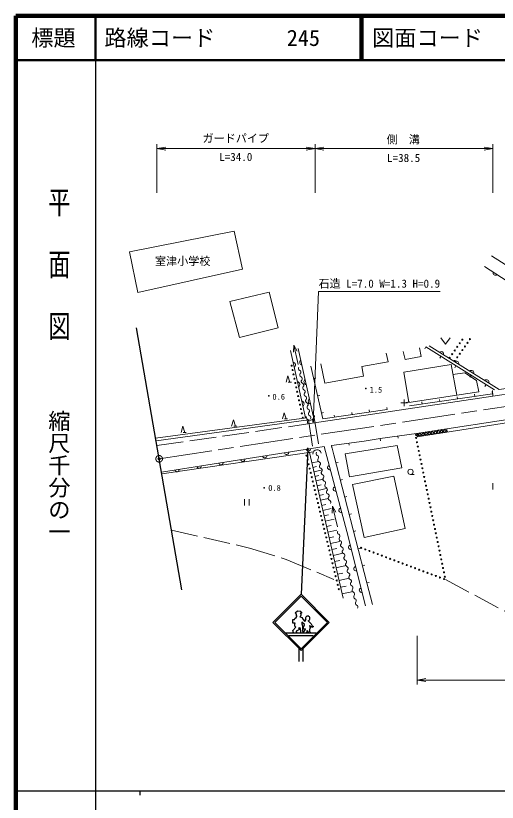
# Model space of a CAD drawing. Units: millimetres, scale not verified. Extents: x 40000 to 680000, y 20000 to 380000.
# Drawn here: x 40000 to 148613, y 202409 to 380000 of the extents above; entities that cross this region are included whole.
import ezdxf
from ezdxf.enums import TextEntityAlignment as Align

# ---------------------------------------------------------------- set-up
doc = ezdxf.new("R2010")
doc.units = ezdxf.units.MM
doc.header["$LTSCALE"] = 1000
doc.header["$PDMODE"] = 32
doc.header["$PDSIZE"] = 500
doc.linetypes.add('CHAIN', pattern=[18.5, 12, -1.5, 3.5, -1.5])
doc.linetypes.add('DASHED', pattern=[7.5, 6, -1.5])
for name, color, linetype, lineweight in [('M-BMK', 2, 'CHAIN', 13), ('M-BMK-OTRS', 5, 'Continuous', 25), ('M-STR-HTXT', 7, 'Continuous', 13), ('M-STR-STRC', 7, 'Continuous', 25), ('M-TTL', 2, 'Continuous', 140), ('M-TTL-BAND', 7, 'Continuous', 25), ('M-TTL-LINE', 7, 'Continuous', 50), ('M-WORK', 1, 'Continuous', 13)]:
    doc.layers.add(name, color=color, linetype=linetype, lineweight=lineweight)
doc.layers.add('M-OTRS', color=6, linetype='Continuous')
doc.layers.add('M-TTL-TXT', color=7, linetype='Continuous')
doc.styles.add('@ＭＳ ゴシック', font='')
doc.styles.add('ＭＳ ゴシック', font='')
doc.styles.get('@ＭＳ ゴシック').set_extended_font_data('@MS Gothic')
doc.styles.get('ＭＳ ゴシック').set_extended_font_data('MS Gothic')

# ---------------------------------------------------------------- blocks, each defined once
blk = doc.blocks.new('plus')
at = {"color": 0, "linetype": 'Continuous', "lineweight": -2}
for p, q in [((-1.25, 0), (1.25, 0)), ((0, -1.25), (0, 1.25))]:
    blk.add_line(p, q, dxfattribs=at)
blk = doc.blocks.new('open_arrow')
at = {"color": 0, "linetype": 'Continuous', "lineweight": -2}
blk.add_lwpolyline([(7.5, 1.25), (0, 0), (7.5, -1.25)], dxfattribs=at)

msp = doc.modelspace()

# ---------------------------------------------------------------- hatches: boundary and pattern name
at = {"layer": 'M-WORK'}
h = msp.add_hatch(dxfattribs=at)
h.set_pattern_fill('USER', color=256, style=0, pattern_type=2)
h.set_pattern_definition([(53.7375, (131517, 285435), (-403.158, 295.743), []), (143.7375, (131517, 285435), (-295.743, -403.158), [])])
h.paths.add_polyline_path([(130384, 285703), (137282, 286763), (137398, 286008), (130535, 284940)])

# ---------------------------------------------------------------- linework, layer by layer
at = {"layer": 'M-BMK'}
msp.add_lwpolyline([(72342, 279950), (209720, 300745), (262341, 303988)], dxfattribs=at)
msp.add_circle((72342, 279950), 750, dxfattribs=at)
at = {"layer": 'M-BMK-OTRS'}
for p, q in [((72342, 279950), (67246, 309514)), ((77438, 250386), (72342, 279950))]:
    msp.add_line(p, q, dxfattribs=at)
at = {"layer": 'M-OTRS'}
msp.add_point((72342, 279950), dxfattribs=at)
at = {"layer": 'M-STR-HTXT'}
for p, q in [((71824, 340000), (71824, 351000)), ((71824, 350000), (107503, 350000)), ((107503, 340000), (107503, 351000)), ((107503, 340000), (107503, 351000)), ((107503, 350000), (147632, 350000)), ((147632, 340000), (147632, 351000)), ((130535, 240000), (130535, 229000)), ((130535, 230000), (185901, 230000))]:
    msp.add_line(p, q, dxfattribs=at)
msp.add_lwpolyline([(107055, 288012), (108255, 317766), (135755, 317766)], dxfattribs=at)
at = {"layer": 'M-STR-STRC'}
for p, q in [((105874, 282181), (104358, 249384)), ((103049, 245202), (103574, 245606)), ((103049, 245202), (103291, 244879)), ((103574, 245606), (104301, 245566)), ((104216, 245191), (104584, 245283)), ((104301, 245566), (104265, 245310)), ((104265, 245310), (104584, 245283)), ((102524, 243687), (102847, 243687)), ((102524, 242839), (102524, 243687)), ((102847, 243687), (102968, 243930)), ((102968, 243930), (103251, 244132)), ((103251, 244132), (103412, 244374)), ((104103, 244300), (104625, 244091)), ((104625, 244091), (104786, 243768)), ((104786, 243768), (105231, 243202)), ((105231, 243202), (105412, 243566)), ((105966, 243346), (106362, 243000)), ((103049, 242839), (102524, 242839)), ((102524, 241182), (103210, 241909)), ((102968, 242596), (103049, 242839)), ((102968, 242192), (102968, 242596)), ((103210, 241909), (102968, 242192)), ((103816, 241829), (104059, 241869)), ((103816, 241829), (103989, 241449)), ((104059, 241869), (104221, 241101)), ((104544, 243041), (104503, 242677)), ((104503, 242677), (104705, 242273)), ((105150, 242556), (104544, 243041)), ((104705, 242273), (104665, 241505)), ((104907, 242192), (105109, 242313)), ((104907, 241546), (104907, 242192)), ((105029, 241465), (104907, 241546)), ((105392, 241546), (105029, 241465)), ((105109, 242313), (105150, 242556)), ((105190, 241182), (105392, 241546)), ((106281, 242313), (106604, 242071)), ((106281, 242313), (106362, 241950)), ((106524, 241707), (106281, 241465)), ((106362, 243000), (106604, 242677)), ((106362, 241950), (106524, 241707)), ((106604, 242677), (106887, 242233)), ((106604, 242071), (106928, 241950)), ((106887, 242233), (107170, 242111)), ((107170, 242111), (106928, 241950)), ((100941, 240687), (107774, 240687)), ((101602, 240027), (107114, 240027)), ((102676, 240687), (102524, 241182)), ((103989, 241449), (103251, 241061)), ((103251, 241061), (103291, 240859)), ((103291, 240859), (103377, 240687)), ((104221, 241101), (104221, 240687)), ((104665, 241505), (104705, 240940)), ((104705, 240940), (104988, 240819)), ((104988, 240819), (105109, 241182)), ((105109, 241182), (105190, 241182)), ((105715, 241223), (105554, 240859)), ((105554, 240859), (105756, 240697)), ((105715, 241223), (105918, 241021)), ((105918, 241021), (105998, 240819)), ((105998, 240819), (105965, 240687)), ((106281, 241465), (106241, 241223)), ((106241, 241223), (106241, 240980)), ((106241, 240980), (106534, 240687)), ((103858, 237156), (103858, 234156)), ((104858, 234156), (104858, 237156))]:
    msp.add_line(p, q, dxfattribs=at)
for points in [[(104358, 236656), (110722, 243020), (104358, 249384), (97994, 243020)], [(104358, 237080), (110297, 243020), (104358, 248960), (98418, 243020)]]:
    msp.add_lwpolyline(points, close=True, dxfattribs=at)
for centre, radius, start, end in [((103833, 244787), 557, 299.04044, 46.48399), ((103812, 244737), 540, 164.75594, 222.23553), ((105929, 243874), 601, 86.87419, 210.82927), ((105756, 243909), 601, 290.50374, 70.00611)]:
    msp.add_arc(centre, radius, start, end, dxfattribs=at)
at = {"layer": 'M-TTL'}
for p, q in [((40000, 380000), (40000, 20000)), ((680000, 380000), (40000, 380000))]:
    msp.add_line(p, q, dxfattribs=at)
at = {"layer": 'M-TTL-BAND'}
for p, q in [((58000, 370000), (58000, 20000)), ((40000, 205000), (579000, 205000)), ((68000, 205000), (68000, 204000))]:
    msp.add_line(p, q, dxfattribs=at)
at = {"layer": 'M-TTL-LINE'}
for p, q in [((58000, 380000), (58000, 370000)), ((117750, 380000), (117750, 370000)), ((118250, 380000), (118250, 370000)), ((40000, 370000), (680000, 370000))]:
    msp.add_line(p, q, dxfattribs=at)
at = {"layer": 'M-WORK'}
for p, q in [((135875, 307251), (136925, 305851)), ((136925, 305851), (137975, 307251)), ((102728, 305623), (102624, 304060)), ((102728, 305623), (103729, 301244)), ((102728, 305623), (103501, 304261)), ((105342, 289200), (101971, 304412)), ((103736, 304890), (107107, 289678)), ((132526, 305204), (132261, 304780)), ((132526, 305204), (147971, 295529)), ((135916, 303081), (135651, 302657)), ((139306, 300957), (139040, 300533)), ((100980, 297291), (101400, 298691)), ((101400, 298691), (101820, 297291)), ((142696, 298834), (142430, 298410)), ((102170, 297291), (101470, 297291)), ((107173, 298060), (107660, 298173)), ((146086, 296710), (145820, 296286)), ((147525, 294626), (147453, 295121)), ((108071, 294163), (108558, 294275)), ((147525, 294626), (128785, 291882)), ((135652, 292887), (135580, 293382)), ((139610, 293467), (139537, 293962)), ((143568, 294047), (143495, 294541)), ((123766, 291084), (123693, 291579)), ((127598, 292618), (128883, 292823)), ((131694, 292308), (131622, 292803)), ((100135, 288957), (100555, 290357)), ((100555, 290357), (100975, 288957)), ((108969, 290265), (109456, 290377)), ((111894, 289336), (111821, 289831)), ((115851, 289919), (115779, 290414)), ((119809, 290502), (119736, 290996)), ((71541, 284595), (105558, 289230)), ((106018, 288747), (71641, 284014)), ((88703, 287354), (89123, 288754)), ((89123, 288754), (89543, 287354)), ((101325, 288957), (100625, 288957)), ((105879, 287835), (105716, 288706)), ((77289, 285915), (77709, 287315)), ((77709, 287315), (78129, 285915)), ((89893, 287354), (89193, 287354)), ((78479, 285915), (77779, 285915)), ((118628, 283979), (122224, 284511)), ((122224, 284511), (130384, 285703)), ((122224, 284511), (122297, 284016)), ((126182, 285089), (126255, 284594)), ((130140, 285667), (130212, 285172)), ((130384, 285703), (130535, 284940)), ((111209, 282947), (118628, 283979)), ((111209, 282947), (111277, 282452)), ((111209, 282947), (111756, 280831)), ((115170, 283498), (115239, 283003)), ((72928, 276551), (107171, 281559)), ((113821, 248471), (106240, 281372)), ((119227, 251924), (111756, 280831)), ((106783, 279013), (108378, 279380)), ((112220, 279033), (112704, 279158)), ((107012, 278020), (107840, 278210)), ((107241, 277026), (108897, 277408)), ((107479, 275995), (108338, 276193)), ((107717, 274963), (109436, 275360)), ((113221, 275160), (113705, 275286)), ((129041, 276424), (129841, 276424)), ((107963, 273892), (108856, 274098)), ((147640, 274452), (147640, 273052)), ((108210, 272822), (109995, 273233)), ((108466, 271710), (109393, 271923)), ((91616, 270811), (91616, 269411)), ((92666, 269411), (92666, 270811)), ((108723, 270598), (110576, 271025)), ((114222, 271288), (114706, 271413)), ((108989, 269443), (109951, 269665)), ((109255, 268288), (111179, 268732)), ((111433, 269236), (111355, 267672)), ((111433, 269236), (112582, 264569)), ((111433, 269236), (112229, 267887)), ((109531, 267089), (110530, 267320)), ((115223, 267415), (115707, 267540)), ((109807, 265891), (111805, 266351)), ((110094, 264646), (111132, 264885)), ((110381, 263401), (112456, 263879)), ((116224, 263542), (116708, 263667)), ((110679, 262108), (111756, 262357)), ((110977, 260816), (113131, 261312)), ((111286, 259474), (112404, 259731)), ((117225, 259669), (117709, 259795)), ((111595, 258132), (113832, 258647)), ((111916, 256738), (113078, 257006)), ((112238, 255344), (114560, 255880)), ((118226, 255797), (118710, 255922)), ((112571, 253898), (113777, 254175)), ((112904, 252451), (115316, 253006)), ((113251, 250948), (114503, 251237)), ((119227, 251924), (119711, 252049)), ((119227, 251924), (120462, 247032)), ((113597, 249446), (116101, 250023))]:
    msp.add_line(p, q, dxfattribs=at)
at = {"layer": 'M-WORK', "linetype": 'DASHED'}
for p, q in [((71824, 282957), (105879, 287835)), ((106018, 288747), (107171, 281559)), ((107309, 289289), (108508, 281814))]:
    msp.add_line(p, q, dxfattribs=at)
at = {"layer": 'M-WORK'}
for points in [[(65626, 326672), (89292, 331339), (91121, 322778), (67549, 317477)], [(88327, 315474), (97146, 317561), (99210, 309516), (90438, 307358)], [(128674, 292659), (127513, 299554), (138208, 301243), (139475, 294312)], [(115259, 275911), (127080, 277904), (126071, 282994), (114321, 281047)], [(115978, 274148), (118613, 262190), (127854, 264254), (125250, 276075)]]:
    msp.add_lwpolyline(points, close=True, dxfattribs=at)
for points in [[(147302, 325816), (154088, 321484), (168465, 312017), (175079, 307396), (180990, 302841)], [(145728, 323362), (157224, 315927), (164190, 311213), (173865, 304247), (177567, 300854)], [(177895, 299838), (149082, 295643), (133250, 305494)], [(108820, 301384), (109711, 297045), (118460, 298640), (118037, 300774), (123995, 301876), (123549, 303847)], [(127419, 304175), (127841, 302416), (131453, 303096), (131078, 304996)], [(123766, 291084), (109271, 288950), (106527, 300865)], [(139475, 294312), (144435, 295110), (143966, 297666), (141316, 299402), (138618, 299001)], [(105879, 287835), (147632, 294122), (147574, 295389)], [(130384, 285703), (181349, 293536), (184679, 293606), (185694, 293267)], [(130535, 284940), (181413, 292861), (185901, 292814)], [(72855, 276976), (109573, 282765), (114663, 263521), (118885, 246775)]]:
    msp.add_lwpolyline(points, dxfattribs=at)
at = {"layer": 'M-WORK', "linetype": 'DASHED'}
for points in [[(147632, 294122), (177919, 298739), (177989, 299852)], [(136931, 252685), (151591, 244852), (173122, 279383)], [(75114, 263870), (92740, 259816), (101008, 257248), (111738, 252710)]]:
    msp.add_lwpolyline(points, dxfattribs=at)
at = {"layer": 'M-WORK'}
for centre, radius in [((140155, 306050), 125), ((140725, 306872), 125), ((141890, 306145), 125), ((142465, 306963), 125), ((138444, 303585), 125), ((139014, 304407), 125), ((139585, 305229), 125), ((140165, 303690), 125), ((140740, 304508), 125), ((141315, 305327), 125), ((137874, 302764), 125), ((139015, 302054), 125), ((139590, 302872), 125), ((102233, 300979), 125), ((102442, 300001), 125), ((102651, 299023), 125), ((102860, 298045), 125), ((103069, 297067), 125), ((103278, 296089), 125), ((103487, 295111), 125), ((103696, 294134), 125), ((103905, 293156), 125), ((104114, 292178), 125), ((104323, 291200), 125), ((104532, 290222), 125), ((104741, 289244), 125), ((130296, 284677), 125), ((130499, 283698), 125), ((130702, 282718), 125), ((105593, 280673), 125), ((130905, 281739), 125), ((131109, 280760), 125), ((105827, 279701), 125), ((106061, 278729), 125), ((131312, 279781), 125), ((131515, 278802), 125), ((106296, 277757), 125), ((129041, 277024), 600), ((131718, 277823), 125), ((106530, 276785), 125), ((106764, 275813), 125), ((131921, 276843), 125), ((132124, 275864), 125), ((106999, 274841), 125), ((107233, 273868), 125), ((132327, 274885), 125), ((132530, 273906), 125), ((107468, 272896), 125), ((107702, 271924), 125), ((132733, 272927), 125), ((132936, 271948), 125), ((107936, 270952), 125), ((108171, 269980), 125), ((133139, 270968), 125), ((133342, 269989), 125), ((108405, 269008), 125), ((133545, 269010), 125), ((108640, 268036), 125), ((108874, 267063), 125), ((133748, 268031), 125), ((133951, 267052), 125), ((109108, 266091), 125), ((109343, 265119), 125), ((134154, 266073), 125), ((134357, 265093), 125), ((109577, 264147), 125), ((109811, 263175), 125), ((134560, 264114), 125), ((134764, 263135), 125), ((110046, 262203), 125), ((110280, 261231), 125), ((134967, 262156), 125), ((135170, 261177), 125), ((110515, 260258), 125), ((110749, 259286), 125), ((117909, 259853), 125), ((118845, 259500), 125), ((135373, 260198), 125), ((135576, 259218), 125), ((110983, 258314), 125), ((119780, 259148), 125), ((120716, 258795), 125), ((121652, 258443), 125), ((122588, 258090), 125), ((123523, 257737), 125), ((124459, 257385), 125), ((135779, 258239), 125), ((111218, 257342), 125), ((111452, 256370), 125), ((125395, 257032), 125), ((126331, 256679), 125), ((127266, 256327), 125), ((128202, 255974), 125), ((129138, 255622), 125), ((135982, 257260), 125), ((136185, 256281), 125), ((111687, 255398), 125), ((111921, 254426), 125), ((130074, 255269), 125), ((131010, 254916), 125), ((131945, 254564), 125), ((132881, 254211), 125), ((133817, 253858), 125), ((136388, 255302), 125), ((136591, 254323), 125), ((112155, 253453), 125), ((112390, 252481), 125), ((134753, 253506), 125), ((135688, 253153), 125), ((136624, 252800), 125), ((136794, 253343), 125), ((112624, 251509), 125), ((112858, 250537), 125)]:
    msp.add_circle(centre, radius, dxfattribs=at)
for centre, radius, start, end in [((148178, 321912), 512, 159.78887, 314.42811), ((136012, 303643), 512, 340.78959, 135.42882), ((104692, 301731), 650, 125.11534, 259.87561), ((139408, 301530), 512, 340.78959, 135.42882), ((102439, 301145), 650, 305.11534, 79.87561), ((104191, 300356), 452, 136.40746, 248.6974), ((103863, 299515), 452, 316.40746, 68.6974), ((104517, 298892), 452, 136.40746, 248.6974), ((104189, 298051), 452, 316.40746, 68.6974), ((142804, 299417), 512, 340.78959, 135.42882), ((103413, 296752), 650, 305.11534, 79.87561), ((104843, 297428), 452, 136.40746, 248.6974), ((104515, 296587), 452, 316.40746, 68.6974), ((105665, 297338), 650, 125.11534, 259.87561), ((146201, 297303), 512, 340.78959, 135.42882), ((105169, 295964), 452, 136.40746, 248.6974), ((104841, 295123), 452, 316.40746, 68.6974), ((105495, 294500), 452, 136.40746, 248.6974), ((105167, 293658), 452, 316.40746, 68.6974), ((105821, 293036), 452, 136.40746, 248.6974), ((106639, 292944), 650, 125.11534, 259.87561), ((104386, 292359), 650, 305.11534, 79.87561), ((105493, 292194), 452, 316.40746, 68.6974), ((106147, 291572), 452, 136.40746, 248.6974), ((106422, 289592), 937, 186.5365, 12.70296), ((105819, 290730), 452, 316.40746, 68.6974), ((106473, 290107), 452, 136.40746, 248.6974), ((106145, 289266), 452, 316.40746, 68.6974), ((96153, 280649), 500, 188.95845, 8.95845), ((101092, 281428), 500, 188.95845, 8.95845), ((106031, 282206), 500, 188.95845, 8.95845), ((107969, 281090), 926, 9.71389, 185.81644), ((108171, 281145), 452, 139.02462, 251.31457), ((107881, 280290), 452, 319.02462, 71.31457), ((86275, 279092), 500, 188.95845, 8.95845), ((91214, 279870), 500, 188.95845, 8.95845), ((108563, 279697), 452, 139.02462, 251.31457), ((108274, 278842), 452, 319.02462, 71.31457), ((76397, 277535), 500, 188.95845, 8.95845), ((81336, 278313), 500, 188.95845, 8.95845), ((108956, 278250), 452, 139.02462, 251.31457), ((108666, 277394), 452, 319.02462, 71.31457), ((109348, 276802), 452, 139.02462, 251.31457), ((110839, 277977), 500, 104.81744, 284.81744), ((109059, 275946), 452, 319.02462, 71.31457), ((109741, 275354), 452, 139.02462, 251.31457), ((109451, 274499), 452, 319.02462, 71.31457), ((110133, 273907), 452, 139.02462, 251.31457), ((112118, 273143), 500, 104.81744, 284.81744), ((109844, 273051), 452, 319.02462, 71.31457), ((110526, 272459), 452, 139.02462, 251.31457), ((110236, 271603), 452, 319.02462, 71.31457), ((110918, 271011), 452, 139.02462, 251.31457), ((110629, 270156), 452, 319.02462, 71.31457), ((113397, 268309), 500, 104.81744, 284.81744), ((112994, 263346), 452, 138.05165, 250.3416), ((112690, 262496), 452, 318.05165, 70.3416), ((113362, 261892), 452, 138.05165, 250.3416), ((113058, 261042), 452, 318.05165, 70.3416), ((113730, 260438), 452, 138.05165, 250.3416), ((113426, 259588), 452, 318.05165, 70.3416), ((114098, 258984), 452, 138.05165, 250.3416), ((115552, 259996), 500, 104.14948, 284.14948), ((113794, 258133), 452, 318.05165, 70.3416), ((114466, 257530), 452, 138.05165, 250.3416), ((114162, 256679), 452, 318.05165, 70.3416), ((114834, 256075), 452, 138.05165, 250.3416), ((114530, 255225), 452, 318.05165, 70.3416), ((115202, 254621), 452, 138.05165, 250.3416), ((114898, 253771), 452, 318.05165, 70.3416), ((116774, 255148), 500, 104.14948, 284.14948), ((115569, 253167), 452, 138.05165, 250.3416), ((115266, 252317), 452, 318.05165, 70.3416), ((115937, 251713), 452, 138.05165, 250.3416), ((115633, 250862), 452, 318.05165, 70.3416), ((116305, 250259), 452, 138.05165, 250.3416), ((117996, 250300), 500, 104.14948, 284.14948), ((116001, 249408), 452, 318.05165, 70.3416), ((116673, 248804), 452, 138.05165, 250.3416), ((116369, 247954), 452, 318.05165, 70.3416), ((117041, 247350), 452, 138.05165, 250.3416), ((116737, 246500), 452, 318.05165, 70.3416)]:
    msp.add_arc(centre, radius, start, end, dxfattribs=at)

# ---------------------------------------------------------------- block references
at = {"layer": 'M-STR-HTXT', "xscale": 267, "yscale": 267}
for p in [(71824, 350000), (107503, 350000), (130535, 230000)]:
    msp.add_blockref('open_arrow', p, dxfattribs=at)
at = {"layer": 'M-STR-HTXT'}
for p, xscale, yscale, rotation in [((107503, 350000), 267, 267, 180), ((147632, 350000), 267, 267, 180), ((107055, 288012), 133, 133, 87.7)]:
    msp.add_blockref('open_arrow', p, dxfattribs=dict(at, xscale=xscale, yscale=yscale, rotation=rotation))
at = {"layer": 'M-STR-STRC', "xscale": 200, "yscale": 200}
msp.add_blockref('plus', (105874, 282181), dxfattribs=at)
at = {"layer": 'M-WORK'}
for p, xscale, yscale in [((118967, 295808), 120, 120), ((97067, 294145), 120, 120), ((127598, 292618), 600, 600), ((96037, 273406), 120, 120)]:
    msp.add_blockref('plus', p, dxfattribs=dict(at, xscale=xscale, yscale=yscale))

# ---------------------------------------------------------------- texts
at = {"layer": 'M-STR-HTXT', "style": 'ＭＳ ゴシック'}
for s, p in [('ガードパイプ', (89630, 352318)), ('側\u3000溝', (127414, 352051)), ('石造 L=7.0 W=1.3 H=0.9', (122005, 319516))]:
    msp.add_text(s, height=1833, dxfattribs=at).set_placement(p, align=Align.MIDDLE_CENTER)
for s, p in [('L=34.0', (89630, 346658)), ('L=38.5', (127494, 346431))]:
    msp.add_text(s, height=1833, dxfattribs=at).set_placement(p, align=Align.BOTTOM_CENTER)
at = {"layer": 'M-TTL-BAND', "style": '@ＭＳ ゴシック', "width": 1.4}
msp.add_text('平  面  図', height=3666, rotation=270, dxfattribs=at).set_placement((49777, 306475), align=Align.MIDDLE_RIGHT)
at = {"layer": 'M-TTL-BAND', "style": '@ＭＳ ゴシック'}
msp.add_text('縮尺千分の一', height=3666, rotation=270, dxfattribs=at).set_placement((49777, 261030), align=Align.MIDDLE_RIGHT)
at = {"layer": 'M-TTL-TXT', "style": 'ＭＳ ゴシック'}
msp.add_text('標題', height=3666, dxfattribs=at).set_placement((48500, 375000), align=Align.MIDDLE_CENTER)
for s, p in [('路線コード', (60000, 375000)), ('245', (101142, 375000)), ('図面コード', (120380, 375000))]:
    msp.add_text(s, height=3666, dxfattribs=at).set_placement(p, align=Align.MIDDLE_LEFT)
at = {"layer": 'M-WORK', "style": 'ＭＳ ゴシック'}
for s, height, p in [('室津小学校', 1833, (77656, 324589)), ('1.5', 1320, (121248, 295554)), ('0.6', 1320, (99321, 293971)), ('0.8', 1320, (98372, 273389))]:
    msp.add_text(s, height=height, dxfattribs=at).set_placement(p, align=Align.MIDDLE_CENTER)

doc.saveas('drawing.dxf')
